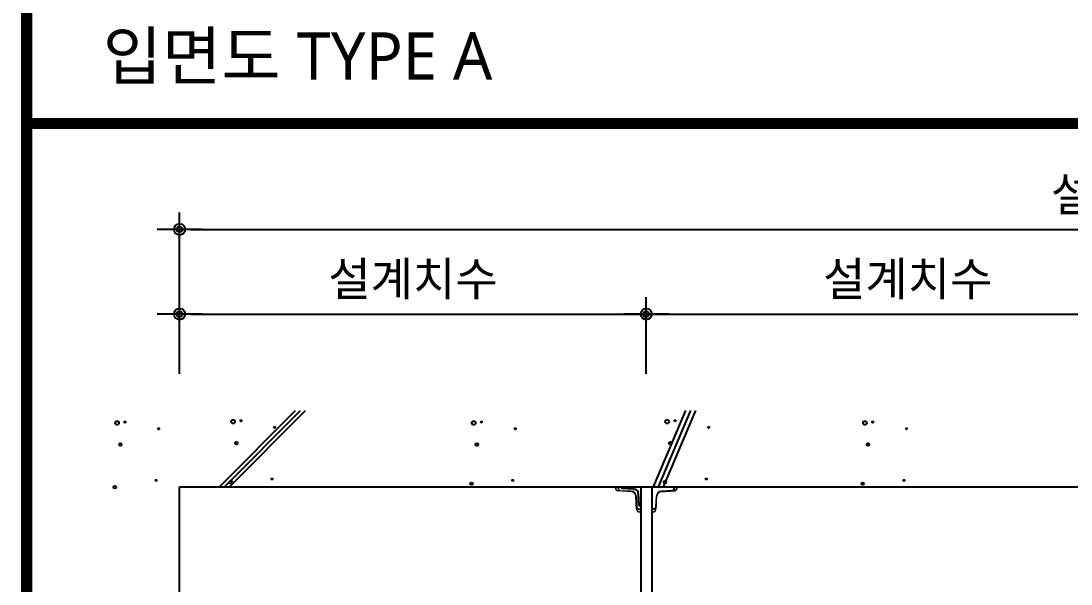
# Model space of a CAD drawing. Extents: x -256 to 8104, y -176 to 5714.
# Drawn here: x 2479 to 3413, y 3615 to 4115 of the extents above; entities that cross this region are included whole.
import ezdxf
from ezdxf.enums import TextEntityAlignment as Align

# ---------------------------------------------------------------- set-up
doc = ezdxf.new("R2010")
doc.units = 0
doc.header["$LTSCALE"] = 30
doc.layers.get('0').update_dxf_attribs({"linetype": 'CONTINUOUS'})
doc.layers.get('DEFPOINTS').update_dxf_attribs({"linetype": 'CONTINUOUS'})
for name, color, linetype in [('0_toilet', 6, 'CONTINUOUS'), ('DIM', 7, 'CONTINUOUS'), ('TIT', 3, 'CONTINUOUS'), ('경첩', 4, 'CONTINUOUS'), ('해치', 8, 'CONTINUOUS')]:
    doc.layers.add(name, color=color, linetype=linetype)
doc.styles.add('돋움', font='malgun.ttf')
doc.dimstyles.new('10', dxfattribs={"dimscale": 10, "dimtxt": 3, "dimasz": 1, "dimexe": 1.5, "dimexo": 2, "dimgap": 1, "dimtad": 1, "dimdec": 0, "dimlunit": 6, "dimtxsty": '돋움', "dimblk": 'DIMDOT', "dimcen": -1, "dimdle": 1.5, "dimclrt": 3, "dimazin": 3, "dimtfac": 1, "dimtdec": 0, "dimtix": 1, "dimtmove": 2, "dimatfit": 3, "dimldrblk": 'DIMDOT', "dimarcsym": 0})

# ---------------------------------------------------------------- blocks, each defined once
blk = doc.blocks.new('DIMDOT')
at = {"linetype": 'Continuous'}
blk.add_line((-2, 0), (2, 0), dxfattribs=at)
for radius in [0.5, 0.25]:
    blk.add_circle((0, 0), radius, dxfattribs=at)
blk = doc.blocks.new('*D29')
at = {"layer": 'DEFPOINTS', "color": 0}
for p in [(3035.23, 3854.62), (2620.23, 3781.49), (3035.23, 3781.49)]:
    blk.add_point(p, dxfattribs=at)
at = {"layer": 'DIM', "color": 0, "lineweight": -2}
for p, q in [((2620.23, 3801.49), (2620.23, 3869.62)), ((3035.23, 3801.49), (3035.23, 3869.62)), ((2630.23, 3854.62), (3025.23, 3854.62))]:
    blk.add_line(p, q, dxfattribs=at)
at = {"layer": 'DIM', "color": 0, "lineweight": -2, "xscale": 10, "yscale": 10, "zscale": 10, "rotation": 180}
blk.add_blockref('DIMDOT', (2620.23, 3854.62), dxfattribs=at)
at = {"layer": 'DIM', "color": 0, "lineweight": -2, "xscale": 10, "yscale": 10, "zscale": 10}
blk.add_blockref('DIMDOT', (3035.23, 3854.62), dxfattribs=at)
at = {"layer": 'DIM', "color": 3, "insert": (2827.73, 3884.28), "char_height": 30, "attachment_point": 5, "style": '돋움'}
blk.add_mtext('설계치수', dxfattribs=at)
blk = doc.blocks.new('*D30')
at = {"layer": 'DEFPOINTS', "color": 0}
for p in [(3500.23, 3854.62), (3035.23, 3781.49), (3500.23, 3781.49)]:
    blk.add_point(p, dxfattribs=at)
at = {"layer": 'DIM', "color": 0, "lineweight": -2}
for p, q in [((3035.23, 3801.49), (3035.23, 3869.62)), ((3500.23, 3801.49), (3500.23, 3869.62)), ((3045.23, 3854.62), (3490.23, 3854.62))]:
    blk.add_line(p, q, dxfattribs=at)
at = {"layer": 'DIM', "color": 0, "lineweight": -2, "xscale": 10, "yscale": 10, "zscale": 10, "rotation": 180}
blk.add_blockref('DIMDOT', (3035.23, 3854.62), dxfattribs=at)
at = {"layer": 'DIM', "color": 0, "lineweight": -2, "xscale": 10, "yscale": 10, "zscale": 10}
blk.add_blockref('DIMDOT', (3500.23, 3854.62), dxfattribs=at)
at = {"layer": 'DIM', "color": 3, "insert": (3267.73, 3884.28), "char_height": 30, "attachment_point": 5, "style": '돋움'}
blk.add_mtext('설계치수', dxfattribs=at)
blk = doc.blocks.new('*D32')
at = {"layer": 'DEFPOINTS', "color": 0}
for p in [(4320.23, 3929.96), (2620.23, 3781.49), (4320.23, 3781.49)]:
    blk.add_point(p, dxfattribs=at)
at = {"layer": 'DIM', "color": 0, "lineweight": -2}
for p, q in [((2620.23, 3801.49), (2620.23, 3944.96)), ((4320.23, 3801.49), (4320.23, 3944.96)), ((2630.23, 3929.96), (4310.23, 3929.96))]:
    blk.add_line(p, q, dxfattribs=at)
at = {"layer": 'DIM', "color": 0, "lineweight": -2, "xscale": 10, "yscale": 10, "zscale": 10, "rotation": 180}
blk.add_blockref('DIMDOT', (2620.23, 3929.96), dxfattribs=at)
at = {"layer": 'DIM', "color": 0, "lineweight": -2, "xscale": 10, "yscale": 10, "zscale": 10}
blk.add_blockref('DIMDOT', (4320.23, 3929.96), dxfattribs=at)
at = {"layer": 'DIM', "color": 3, "insert": (3470.23, 3959.62), "char_height": 30, "attachment_point": 5, "style": '돋움'}
blk.add_mtext('설계치수', dxfattribs=at)
blk = doc.blocks.new('SLIDE_01')
for p, q in [((2620.23, 2929.32), (2620.23, 3701.05)), ((2620.23, 3701.05), (4320.23, 3701.05))]:
    blk.add_line(p, q)
at = {"color": 4}
for p, q in [((3023.97, 3698.97), (3014.25, 3699.56)), ((3023.97, 3698.97), (3024.64, 3698.97)), ((3028.05, 3695.11), (3028.55, 3685.08))]:
    blk.add_line(p, q, dxfattribs=at)
at = {"color": 8, "const_width": 10}
for points in [[(2484.16, 2769.24), (2484.16, 5538.39)], [(2484.16, 4024.16), (5831.98, 4024.16)]]:
    blk.add_lwpolyline(points, dxfattribs=at)
at = {"color": 4}
for centre, radius, start, end in [((3014.33, 3701.17), 1.61, 184.02269, 266.84997), ((3024.4, 3695.32), 3.66, 356.64811, 86.2207), ((3030.19, 3685.25), 1.65, 186.1664, 269.59836)]:
    blk.add_arc(centre, radius, start, end, dxfattribs=at)
at = {"layer": '0_toilet'}
for p, q in [((3030.23, 3701.05), (3030.23, 2976.05)), ((3040.23, 3701.05), (3040.23, 2976.05))]:
    blk.add_line(p, q, dxfattribs=at)
at = {"layer": '경첩', "color": 4, "linetype": 'Continuous', "lineweight": 15}
for p, q in [((3007.73, 3699.91), (3007.73, 3701.05)), ((3007.73, 3701.05), (3007.98, 3701.05)), ((3007.98, 3699.91), (3007.73, 3699.91)), ((3007.98, 3701.05), (3007.98, 3699.91)), ((3007.98, 3701.05), (3010.13, 3701.05)), ((3009.98, 3697.82), (3011.43, 3697.75)), ((3010.13, 3701.05), (3010.13, 3699.8)), ((3010.13, 3699.8), (3010.23, 3699.8)), ((3010.23, 3699.8), (3010.23, 3701.05)), ((3010.23, 3701.05), (3010.48, 3701.05)), ((3010.23, 3699.8), (3010.48, 3699.8)), ((3010.48, 3701.05), (3010.48, 3699.8)), ((3028.73, 3701.05), (3010.48, 3701.05)), ((3012.48, 3697.7), (3021.46, 3697.28)), ((3030.23, 3681.3), (3030.23, 3699.55)), ((3040.23, 3681.3), (3040.23, 3699.55)), ((3041.73, 3701.05), (3059.98, 3701.05)), ((3057.98, 3697.7), (3049, 3697.28)), ((3060.48, 3697.82), (3059.03, 3697.75)), ((3059.98, 3701.05), (3059.98, 3699.8)), ((3060.23, 3701.05), (3059.98, 3701.05)), ((3060.23, 3699.8), (3059.98, 3699.8)), ((3060.23, 3699.8), (3060.23, 3701.05)), ((3060.33, 3699.8), (3060.23, 3699.8)), ((3062.48, 3701.05), (3060.33, 3701.05)), ((3060.33, 3701.05), (3060.33, 3699.8)), ((3062.48, 3701.05), (3062.48, 3699.91)), ((3062.73, 3701.05), (3062.48, 3701.05)), ((3062.48, 3699.91), (3062.73, 3699.91)), ((3062.73, 3699.91), (3062.73, 3701.05)), ((3012.47, 3697.45), (3009.97, 3697.57)), ((3010.47, 3697.38), (3010.63, 3697.54)), ((3010.47, 3697.38), (3010.55, 3697.29)), ((3013.77, 3697.14), (3010.55, 3697.29)), ((3021.45, 3697.03), (3012.47, 3697.45)), ((3013.77, 3697.14), (3014, 3697.38)), ((3014.44, 3697.11), (3014.68, 3697.34)), ((3014.78, 3697.09), (3015.02, 3697.33)), ((3015.45, 3697.06), (3015.69, 3697.3)), ((3018.15, 3696.93), (3015.45, 3697.06)), ((3018.15, 3696.93), (3018.39, 3697.17)), ((3018.83, 3696.9), (3019.07, 3697.14)), ((3019.17, 3696.88), (3019.41, 3697.12)), ((3019.84, 3696.85), (3020.08, 3697.09)), ((3021.19, 3696.79), (3019.84, 3696.85)), ((3021.19, 3696.79), (3021.43, 3697.03)), ((3021.43, 3696.78), (3021.19, 3696.79)), ((3022.44, 3696.62), (3022.64, 3696.82)), ((3022.97, 3696.44), (3023.16, 3696.63)), ((3023.22, 3696.34), (3023.4, 3696.52)), ((3023.68, 3696.09), (3023.86, 3696.27)), ((3023.89, 3695.95), (3024.07, 3696.13)), ((3024.98, 3694.92), (3025.16, 3695.1)), ((3025.13, 3694.71), (3025.31, 3694.89)), ((3025.4, 3694.27), (3025.58, 3694.46)), ((3025.52, 3694.04), (3025.7, 3694.23)), ((3025.68, 3693.64), (3025.87, 3693.83)), ((3026.04, 3693.32), (3025.83, 3693.12)), ((3025.84, 3693.11), (3026.04, 3693.32)), ((3025.91, 3692.74), (3026.12, 3692.96)), ((3025.94, 3692.52), (3026.16, 3692.74)), ((3025.99, 3691.61), (3025.96, 3692.26)), ((3025.99, 3691.61), (3026.22, 3691.85)), ((3025.99, 3691.51), (3026.23, 3691.75)), ((3025.99, 3691.51), (3025.99, 3691.61)), ((3026.01, 3691.17), (3025.99, 3691.51)), ((3026.01, 3691.17), (3026.25, 3691.41)), ((3026.01, 3691.07), (3026.25, 3691.31)), ((3026.01, 3691.07), (3026.01, 3691.17)), ((3026.05, 3690.15), (3026.01, 3691.07)), ((3026.05, 3690.15), (3026.29, 3690.39)), ((3026.07, 3689.91), (3026.3, 3690.15)), ((3026.09, 3689.49), (3026.07, 3689.91)), ((3026.09, 3689.49), (3026.32, 3689.73)), ((3026.09, 3689.48), (3026.32, 3689.72)), ((3026.22, 3686.61), (3026.09, 3689.48)), ((3026.63, 3683.29), (3026.2, 3692.27)), ((3026.45, 3692.28), (3026.88, 3683.31)), ((3044.01, 3692.28), (3043.58, 3683.31)), ((3043.83, 3683.29), (3044.26, 3692.27)), ((3044.37, 3689.49), (3044.14, 3689.73)), ((3044.37, 3689.48), (3044.14, 3689.72)), ((3044.39, 3689.91), (3044.16, 3690.15)), ((3044.41, 3690.15), (3044.17, 3690.39)), ((3044.45, 3691.17), (3044.21, 3691.41)), ((3044.45, 3691.07), (3044.21, 3691.31)), ((3044.47, 3691.51), (3044.23, 3691.75)), ((3044.47, 3691.61), (3044.24, 3691.85)), ((3044.24, 3686.61), (3044.37, 3689.48)), ((3044.52, 3692.52), (3044.3, 3692.74)), ((3044.55, 3692.74), (3044.34, 3692.96)), ((3044.37, 3689.49), (3044.39, 3689.91)), ((3044.41, 3690.15), (3044.45, 3691.07)), ((3044.42, 3693.32), (3044.63, 3693.12)), ((3044.62, 3693.11), (3044.42, 3693.32)), ((3044.45, 3691.17), (3044.47, 3691.51)), ((3044.45, 3691.07), (3044.45, 3691.17)), ((3044.47, 3691.61), (3044.5, 3692.26)), ((3044.47, 3691.51), (3044.47, 3691.61)), ((3044.78, 3693.64), (3044.59, 3693.83)), ((3044.94, 3694.04), (3044.76, 3694.23)), ((3045.06, 3694.27), (3044.88, 3694.46)), ((3045.33, 3694.71), (3045.15, 3694.89)), ((3045.48, 3694.92), (3045.3, 3695.1)), ((3046.57, 3695.95), (3046.39, 3696.13)), ((3046.78, 3696.09), (3046.6, 3696.27)), ((3047.24, 3696.34), (3047.06, 3696.52)), ((3047.49, 3696.44), (3047.3, 3696.63)), ((3048.02, 3696.62), (3047.82, 3696.82)), ((3049.01, 3697.03), (3057.99, 3697.45)), ((3049.27, 3696.79), (3049.03, 3697.03)), ((3049.03, 3696.78), (3049.27, 3696.79)), ((3049.27, 3696.79), (3050.62, 3696.85)), ((3050.62, 3696.85), (3050.38, 3697.09)), ((3051.29, 3696.88), (3051.05, 3697.12)), ((3051.63, 3696.9), (3051.39, 3697.14)), ((3052.31, 3696.93), (3052.07, 3697.17)), ((3052.31, 3696.93), (3055.01, 3697.06)), ((3055.01, 3697.06), (3054.77, 3697.3)), ((3055.68, 3697.09), (3055.44, 3697.33)), ((3056.02, 3697.11), (3055.78, 3697.34)), ((3056.69, 3697.14), (3056.46, 3697.38)), ((3056.69, 3697.14), (3059.91, 3697.29)), ((3057.99, 3697.45), (3060.49, 3697.57)), ((3059.99, 3697.38), (3059.83, 3697.54)), ((3059.99, 3697.38), (3059.91, 3697.29)), ((3026.22, 3686.61), (3026.46, 3686.85)), ((3026.24, 3686.27), (3026.48, 3686.51)), ((3026.27, 3685.6), (3026.24, 3686.27)), ((3026.27, 3685.6), (3026.51, 3685.84)), ((3026.28, 3685.26), (3026.52, 3685.5)), ((3026.32, 3684.59), (3026.56, 3684.83)), ((3026.44, 3681.89), (3026.32, 3684.59)), ((3026.44, 3681.89), (3026.68, 3682.12)), ((3026.55, 3681.29), (3026.71, 3681.45)), ((3026.75, 3680.79), (3026.63, 3683.29)), ((3026.93, 3682.25), (3027, 3680.81)), ((3028.98, 3681.3), (3030.23, 3681.3)), ((3028.98, 3681.05), (3028.98, 3681.3)), ((3028.98, 3681.05), (3028.98, 3680.95)), ((3030.23, 3681.05), (3028.98, 3681.05)), ((3028.98, 3680.95), (3030.23, 3680.95)), ((3030.23, 3681.3), (3030.23, 3681.05)), ((3030.23, 3680.95), (3030.23, 3678.8)), ((3041.48, 3681.3), (3040.23, 3681.3)), ((3040.23, 3681.3), (3040.23, 3681.05)), ((3040.23, 3681.05), (3041.48, 3681.05)), ((3041.48, 3680.95), (3040.23, 3680.95)), ((3040.23, 3680.95), (3040.23, 3678.8)), ((3041.48, 3681.05), (3041.48, 3681.3)), ((3041.48, 3681.05), (3041.48, 3680.95)), ((3043.53, 3682.25), (3043.46, 3680.81)), ((3043.71, 3680.79), (3043.83, 3683.29)), ((3043.91, 3681.29), (3043.75, 3681.45)), ((3044.02, 3681.89), (3043.78, 3682.12)), ((3044.14, 3684.59), (3043.9, 3684.83)), ((3044.18, 3685.26), (3043.94, 3685.5)), ((3044.19, 3685.6), (3043.95, 3685.84)), ((3044.22, 3686.27), (3043.98, 3686.51)), ((3044.24, 3686.61), (3044, 3686.85)), ((3044.02, 3681.89), (3044.14, 3684.59)), ((3044.19, 3685.6), (3044.22, 3686.27)), ((3029.09, 3678.8), (3030.23, 3678.8)), ((3029.09, 3678.8), (3029.09, 3678.55)), ((3030.23, 3678.55), (3029.09, 3678.55)), ((3030.23, 3678.8), (3030.23, 3678.55)), ((3041.37, 3678.8), (3040.23, 3678.8)), ((3040.23, 3678.8), (3040.23, 3678.55)), ((3040.23, 3678.55), (3041.37, 3678.55)), ((3041.37, 3678.8), (3041.37, 3678.55))]:
    blk.add_line(p, q, dxfattribs=at)
at = {"layer": '경첩', "color": 4, "linetype": 'Continuous', "lineweight": 15, "flags": 128}
for points in [[(3009.98, 3697.82), (3009.98, 3697.77), (3009.98, 3697.72), (3009.98, 3697.68), (3009.98, 3697.64), (3009.97, 3697.61), (3009.97, 3697.59), (3009.97, 3697.57), (3009.97, 3697.57)], [(3012.47, 3697.45), (3012.47, 3697.45), (3012.47, 3697.47), (3012.47, 3697.49), (3012.48, 3697.52), (3012.48, 3697.56), (3012.48, 3697.6), (3012.48, 3697.65), (3012.48, 3697.7)], [(3057.99, 3697.45), (3057.99, 3697.45), (3057.99, 3697.47), (3057.99, 3697.49), (3057.98, 3697.52), (3057.98, 3697.56), (3057.98, 3697.6), (3057.98, 3697.65), (3057.98, 3697.7)], [(3060.48, 3697.82), (3060.48, 3697.77), (3060.48, 3697.72), (3060.48, 3697.68), (3060.48, 3697.64), (3060.49, 3697.61), (3060.49, 3697.59), (3060.49, 3697.57), (3060.49, 3697.57)], [(3014.44, 3697.11), (3014.43, 3697.11), (3014.39, 3697.11), (3014.33, 3697.11), (3014.24, 3697.12), (3014.14, 3697.12), (3014.02, 3697.13), (3013.9, 3697.13), (3013.77, 3697.14)], [(3015.45, 3697.06), (3015.34, 3697.06), (3015.22, 3697.07), (3015.12, 3697.07), (3015.02, 3697.08), (3014.94, 3697.08), (3014.87, 3697.09), (3014.82, 3697.09), (3014.79, 3697.09), (3014.78, 3697.09)], [(3018.83, 3696.9), (3018.82, 3696.9), (3018.78, 3696.9), (3018.72, 3696.9), (3018.63, 3696.91), (3018.53, 3696.91), (3018.41, 3696.92), (3018.29, 3696.92), (3018.15, 3696.93)], [(3019.84, 3696.85), (3019.71, 3696.86), (3019.58, 3696.86), (3019.47, 3696.87), (3019.37, 3696.87), (3019.28, 3696.88), (3019.22, 3696.88), (3019.18, 3696.88), (3019.17, 3696.88)], [(3021.45, 3697.03), (3021.45, 3697.03), (3021.45, 3697.04), (3021.45, 3697.07), (3021.45, 3697.1), (3021.45, 3697.14), (3021.45, 3697.18), (3021.46, 3697.23), (3021.46, 3697.28)], [(3025.84, 3693.11), (3025.84, 3693.11), (3025.84, 3693.11)], [(3025.94, 3692.52), (3025.92, 3692.68), (3025.91, 3692.74)], [(3026.07, 3689.91), (3026.06, 3689.99), (3026.06, 3690.07), (3026.05, 3690.15)], [(3026.09, 3689.48), (3026.09, 3689.48), (3026.09, 3689.49)], [(3026.2, 3692.27), (3026.21, 3692.27), (3026.22, 3692.27), (3026.25, 3692.27), (3026.28, 3692.27), (3026.32, 3692.27), (3026.36, 3692.27), (3026.41, 3692.28), (3026.45, 3692.28)], [(3044.26, 3692.27), (3044.25, 3692.27), (3044.24, 3692.27), (3044.21, 3692.27), (3044.18, 3692.27), (3044.14, 3692.27), (3044.1, 3692.27), (3044.05, 3692.28), (3044.01, 3692.28)], [(3044.37, 3689.48), (3044.37, 3689.48), (3044.37, 3689.49)], [(3044.39, 3689.91), (3044.4, 3689.99), (3044.4, 3690.07), (3044.41, 3690.15)], [(3044.52, 3692.52), (3044.54, 3692.68), (3044.55, 3692.74)], [(3044.62, 3693.11), (3044.62, 3693.11), (3044.62, 3693.11)], [(3049.01, 3697.03), (3049.01, 3697.03), (3049.01, 3697.04), (3049.01, 3697.07), (3049.01, 3697.1), (3049.01, 3697.14), (3049.01, 3697.18), (3049, 3697.23), (3049, 3697.28)], [(3050.62, 3696.85), (3050.75, 3696.86), (3050.88, 3696.86), (3050.99, 3696.87), (3051.09, 3696.87), (3051.18, 3696.88), (3051.24, 3696.88), (3051.28, 3696.88), (3051.29, 3696.88)], [(3051.63, 3696.9), (3051.64, 3696.9), (3051.68, 3696.9), (3051.74, 3696.9), (3051.83, 3696.91), (3051.93, 3696.91), (3052.05, 3696.92), (3052.17, 3696.92), (3052.31, 3696.93)], [(3055.01, 3697.06), (3055.12, 3697.06), (3055.24, 3697.07), (3055.34, 3697.07), (3055.44, 3697.08), (3055.52, 3697.08), (3055.59, 3697.09), (3055.64, 3697.09), (3055.67, 3697.09), (3055.68, 3697.09)], [(3056.02, 3697.11), (3056.03, 3697.11), (3056.07, 3697.11), (3056.13, 3697.11), (3056.22, 3697.12), (3056.32, 3697.12), (3056.44, 3697.13), (3056.56, 3697.13), (3056.69, 3697.14)], [(3026.32, 3684.59), (3026.31, 3684.72), (3026.3, 3684.84), (3026.3, 3684.96), (3026.29, 3685.06), (3026.29, 3685.15), (3026.29, 3685.21), (3026.29, 3685.25), (3026.28, 3685.26)], [(3026.47, 3681.37), (3026.46, 3681.48), (3026.46, 3681.6), (3026.45, 3681.74), (3026.44, 3681.89)], [(3026.47, 3681.37), (3026.49, 3681.35), (3026.5, 3681.34), (3026.52, 3681.32), (3026.53, 3681.31), (3026.54, 3681.3), (3026.55, 3681.29), (3026.55, 3681.29), (3026.55, 3681.29)], [(3026.63, 3683.29), (3026.63, 3683.29), (3026.65, 3683.29), (3026.67, 3683.3), (3026.7, 3683.3), (3026.74, 3683.3), (3026.78, 3683.3), (3026.83, 3683.3), (3026.88, 3683.31)], [(3027, 3680.81), (3026.95, 3680.8), (3026.9, 3680.8), (3026.86, 3680.8), (3026.82, 3680.8), (3026.79, 3680.8), (3026.76, 3680.79), (3026.75, 3680.79), (3026.75, 3680.79)], [(3043.46, 3680.81), (3043.51, 3680.8), (3043.56, 3680.8), (3043.6, 3680.8), (3043.64, 3680.8), (3043.67, 3680.8), (3043.7, 3680.79), (3043.71, 3680.79), (3043.71, 3680.79)], [(3043.83, 3683.29), (3043.83, 3683.29), (3043.81, 3683.29), (3043.79, 3683.3), (3043.76, 3683.3), (3043.72, 3683.3), (3043.68, 3683.3), (3043.63, 3683.3), (3043.58, 3683.31)], [(3043.99, 3681.37), (3043.97, 3681.35), (3043.96, 3681.34), (3043.94, 3681.32), (3043.93, 3681.31), (3043.92, 3681.3), (3043.91, 3681.29), (3043.91, 3681.29), (3043.91, 3681.29)], [(3043.99, 3681.37), (3044, 3681.48), (3044, 3681.6), (3044.01, 3681.74), (3044.02, 3681.89)], [(3044.14, 3684.59), (3044.15, 3684.72), (3044.16, 3684.84), (3044.16, 3684.96), (3044.17, 3685.06), (3044.17, 3685.15), (3044.17, 3685.21), (3044.17, 3685.25), (3044.18, 3685.26)]]:
    blk.add_lwpolyline(points, dxfattribs=at)
at = {"layer": '경첩', "color": 4, "linetype": 'Continuous', "lineweight": 15}
for centre, radius, start, end in [((3010.08, 3699.91), 2.35, 180, 267.30166), ((3010.08, 3699.91), 2.1, 180, 267.30166), ((3012.58, 3699.8), 2.35, 180, 267.30166), ((3012.58, 3699.8), 2.1, 180, 267.30166), ((3028.73, 3699.55), 1.5, 0, 90), ((3041.73, 3699.55), 1.5, 90, 180), ((3057.88, 3699.8), 2.1, 272.69834, 0), ((3057.88, 3699.8), 2.35, 272.69834, 0), ((3060.38, 3699.91), 2.1, 272.69834, 0), ((3060.38, 3699.91), 2.35, 272.69834, 0), ((3021.21, 3692.03), 4.75, 75, 87.30166), ((3021.21, 3692.03), 5, 2.69834, 87.30166), ((3021.21, 3692.03), 5.25, 2.69834, 87.30166), ((3021.21, 3692.03), 4.75, 68.24939, 75.00018), ((3021.21, 3692.03), 4.75, 58.70023, 65.00519), ((3021.21, 3692.03), 4.75, 55.61419, 58.70089), ((3021.21, 3692.03), 4.75, 37.43916, 55.61511), ((3021.21, 3692.03), 4.75, 34.38551, 37.43877), ((3021.21, 3692.03), 4.75, 28.17355, 34.38489), ((3021.21, 3692.03), 4.75, 19.76602, 24.99481), ((3021.21, 3692.03), 4.75, 13.24314, 19.76602), ((3021.21, 3692.03), 4.75, 8.6056, 13.16233), ((3021.21, 3692.03), 4.75, 2.69834, 5.90882), ((3049.25, 3692.03), 5.25, 92.69834, 177.30166), ((3049.25, 3692.03), 5, 92.69834, 177.30166), ((3049.25, 3692.03), 4.75, 174.09118, 177.30166), ((3049.25, 3692.03), 4.75, 166.83767, 171.3944), ((3049.25, 3692.03), 4.75, 160.23398, 166.75686), ((3049.25, 3692.03), 4.75, 155.00519, 160.23398), ((3049.25, 3692.03), 4.75, 145.61511, 151.82645), ((3049.25, 3692.03), 4.75, 142.56123, 145.61449), ((3049.25, 3692.03), 4.75, 124.38489, 142.56084), ((3049.25, 3692.03), 4.75, 121.29911, 124.38581), ((3049.25, 3692.03), 4.75, 114.99481, 121.29977), ((3049.25, 3692.03), 4.75, 104.99982, 111.75061), ((3049.25, 3692.03), 4.75, 92.69834, 105), ((3028.98, 3683.4), 2.35, 182.69834, 270), ((3029.09, 3680.9), 2.35, 182.69834, 270), ((3028.98, 3683.4), 2.1, 182.69834, 270), ((3029.09, 3680.9), 2.1, 182.69834, 270), ((3041.37, 3680.9), 2.1, 270, 357.30166), ((3041.37, 3680.9), 2.35, 270, 357.30166), ((3041.48, 3683.4), 2.1, 270, 357.30166), ((3041.48, 3683.4), 2.35, 270, 357.30166)]:
    blk.add_arc(centre, radius, start, end, dxfattribs=at)
at = {"layer": '해치'}
for p, q in [((2655.64, 3701.05), (2723.37, 3768.79)), ((2664.46, 3701.05), (2732.2, 3768.79)), ((3041.69, 3701.05), (3070.5, 3768.79)), ((3050.51, 3701.05), (3079.32, 3768.79))]:
    blk.add_line(p, q, dxfattribs=at)
at = {"layer": '해치', "color": 2}
for p, q in [((2660.05, 3701.05), (2727.79, 3768.79)), ((3046.1, 3701.05), (3074.91, 3768.79))]:
    blk.add_line(p, q, dxfattribs=at)
at = {"layer": '해치'}
for centre, radius in [((2564.61, 3757.83), 1.68), ((2571.56, 3758.61), 0.56), ((2667.75, 3759.01), 1.68), ((2674.7, 3759.79), 0.56), ((2704.7, 3753.83), 0.56), ((2881.75, 3757.83), 1.68), ((2888.7, 3758.61), 0.56), ((3053.81, 3759.01), 1.68), ((3060.75, 3759.79), 0.56), ((3090.75, 3753.83), 0.56), ((3229.62, 3757.83), 1.68), ((3236.56, 3758.61), 0.56), ((2601.56, 3752.65), 0.56), ((2918.69, 3752.65), 0.56), ((3266.56, 3752.65), 0.56), ((2567.41, 3738.66), 1.12), ((2670.55, 3739.84), 1.12), ((2884.55, 3738.66), 1.12), ((3056.61, 3739.84), 1.12), ((3232.42, 3738.66), 1.12), ((2599.32, 3706.78), 0.559), ((2702.46, 3707.95), 0.559), ((2916.46, 3706.78), 0.559), ((3088.51, 3707.95), 0.559), ((3264.32, 3706.78), 0.559), ((2562.6, 3700.62), 1.12), ((2665.74, 3705.17), 1.12), ((2879.74, 3703.85), 1.12), ((3051.8, 3705.17), 1.12), ((3227.61, 3703.85), 1.12)]:
    blk.add_circle(centre, radius, dxfattribs=at)
at = {"layer": 'TIT', "style": '돋움'}
blk.add_text('입면도 TYPE A', height=42, dxfattribs=at).set_placement((2898.28, 4063.26), align=Align.RIGHT)
at = {"layer": 'DIM'}
for base, p1, p2, picture, middle in [((4320.23, 3929.96), (2620.23, 3781.49), (4320.23, 3781.49), '*D32', (3470.23, 3959.62)), ((3035.23, 3854.62), (2620.23, 3781.49), (3035.23, 3781.49), '*D29', (2827.73, 3884.28)), ((3500.23, 3854.62), (3035.23, 3781.49), (3500.23, 3781.49), '*D30', (3267.73, 3884.28))]:
    dim = blk.add_linear_dim(base=base, p1=p1, p2=p2, text='설계치수', dimstyle='10', dxfattribs=at)
    dim.commit()
    dim.dimension.update_dxf_attribs({"geometry": picture, "text_midpoint": middle})

msp = doc.modelspace()

# ---------------------------------------------------------------- block references
msp.add_blockref('SLIDE_01', (0, 0))

doc.saveas('drawing.dxf')
